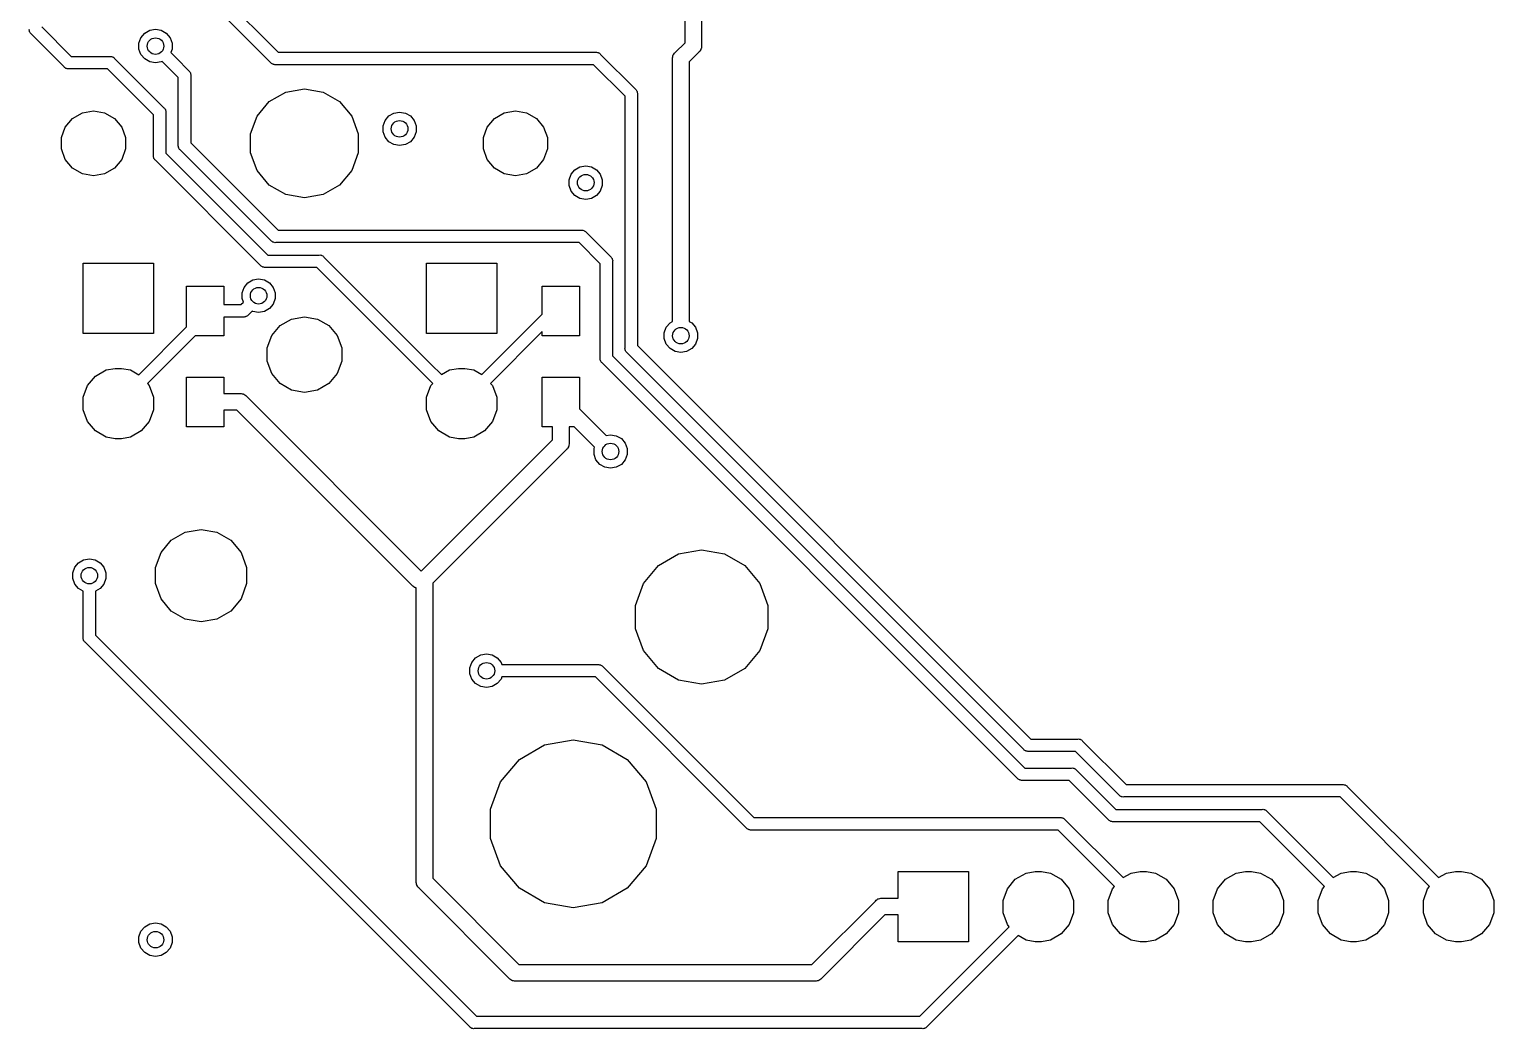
# Model space of a CAD drawing. Extents: x 98.2 to 159.2, y -134.3 to -90.4.
# Drawn here: x 98.45 to 133.85, y -134.25 to -110.09 of the extents above; entities that cross this region are included whole.
import ezdxf

# ---------------------------------------------------------------- set-up
doc = ezdxf.new("R2010")
doc.units = 0
doc.header["$MEASUREMENT"] = 0
doc.layers.add('BLACK', color=7, linetype='CONTINUOUS')

msp = doc.modelspace()

# ---------------------------------------------------------------- linework, layer by layer
at = {"layer": 'BLACK', "linetype": 'CONTINUOUS'}
for p, q in [((114.3, -110.417), (114.3, -106.1)), ((114.7, -106.1), (114.7, -110.491)), ((102.45, -108.638), (104.462, -110.65)), ((104.289, -110.901), (102.199, -108.811)), ((98.4483, -110.113), (98.45, -110.093)), ((98.75, -110.038), (99.4621, -110.75)), ((101.361, -110.118), (101.5, -110.094)), ((101.5, -110.094), (101.639, -110.118)), ((98.4534, -110.133), (98.4483, -110.113)), ((98.4569, -110.152), (98.4534, -110.133)), ((98.4602, -110.158), (98.4569, -110.152)), ((98.462, -110.164), (98.4602, -110.158)), ((98.4734, -110.181), (98.462, -110.164)), ((98.4833, -110.198), (98.4734, -110.181)), ((98.4986, -110.211), (98.4833, -110.198)), ((99.2893, -111.001), (98.4986, -110.211)), ((101.1, -110.429), (101.148, -110.297)), ((101.1, -110.571), (101.1, -110.429)), ((101.148, -110.297), (101.239, -110.189)), ((101.239, -110.189), (101.361, -110.118)), ((101.639, -110.118), (101.761, -110.189)), ((101.761, -110.189), (101.852, -110.297)), ((101.852, -110.297), (101.9, -110.429)), ((101.9, -110.429), (101.9, -110.571)), ((114.065, -110.652), (114.3, -110.417)), ((99.4621, -110.75), (100.393, -110.75)), ((100.393, -110.75), (100.413, -110.748)), ((100.413, -110.748), (100.432, -110.753)), ((100.432, -110.753), (100.452, -110.757)), ((100.452, -110.757), (100.458, -110.76)), ((100.458, -110.76), (100.464, -110.762)), ((100.464, -110.762), (100.481, -110.773)), ((100.481, -110.773), (100.498, -110.783)), ((100.498, -110.783), (100.511, -110.799)), ((100.511, -110.799), (101.701, -111.989)), ((101.148, -110.703), (101.1, -110.571)), ((101.239, -110.811), (101.148, -110.703)), ((101.9, -110.571), (101.869, -110.657)), ((101.869, -110.657), (102.015, -110.803)), ((102.015, -110.803), (102.015, -110.803)), ((102.015, -110.803), (102.301, -111.089)), ((104.462, -110.65), (112.142, -110.65)), ((112.142, -110.65), (112.162, -110.648)), ((112.162, -110.648), (112.181, -110.653)), ((112.181, -110.653), (112.201, -110.657)), ((112.201, -110.657), (112.206, -110.66)), ((112.206, -110.66), (112.213, -110.662)), ((112.213, -110.662), (112.229, -110.673)), ((112.229, -110.673), (112.246, -110.683)), ((112.246, -110.683), (112.259, -110.699)), ((112.259, -110.699), (113.101, -111.541)), ((113.998, -110.782), (114.005, -110.757)), ((114, -110.809), (113.998, -110.782)), ((114.005, -110.757), (114.009, -110.731)), ((114.009, -110.731), (114.014, -110.723)), ((114.014, -110.723), (114.016, -110.714)), ((114.016, -110.714), (114.031, -110.692)), ((114.031, -110.692), (114.044, -110.669)), ((114.044, -110.669), (114.065, -110.652)), ((114.635, -110.648), (114.4, -110.883)), ((114.656, -110.631), (114.635, -110.648)), ((114.669, -110.608), (114.656, -110.631)), ((114.684, -110.586), (114.669, -110.608)), ((114.686, -110.577), (114.684, -110.586)), ((114.691, -110.569), (114.686, -110.577)), ((114.695, -110.543), (114.691, -110.569)), ((114.702, -110.518), (114.695, -110.543)), ((114.7, -110.491), (114.702, -110.518)), ((99.3021, -111.017), (99.2893, -111.001)), ((99.3193, -111.027), (99.3021, -111.017)), ((99.3356, -111.038), (99.3193, -111.027)), ((99.3421, -111.04), (99.3356, -111.038)), ((99.3479, -111.043), (99.3421, -111.04)), ((99.3675, -111.047), (99.3479, -111.043)), ((99.3867, -111.052), (99.3675, -111.047)), ((99.4065, -111.05), (99.3867, -111.052)), ((100.338, -111.05), (99.4065, -111.05)), ((101.45, -112.162), (100.338, -111.05)), ((101.361, -110.882), (101.239, -110.811)), ((101.5, -110.906), (101.361, -110.882)), ((101.639, -110.882), (101.5, -110.906)), ((101.658, -110.87), (101.639, -110.882)), ((101.803, -111.015), (101.658, -110.87)), ((102.05, -111.262), (101.803, -111.015)), ((101.803, -111.015), (101.803, -111.015)), ((102.301, -111.089), (102.317, -111.102)), ((102.317, -111.102), (102.327, -111.119)), ((102.327, -111.119), (102.338, -111.136)), ((102.338, -111.136), (102.34, -111.142)), ((102.34, -111.142), (102.343, -111.148)), ((102.343, -111.148), (102.347, -111.168)), ((104.302, -110.917), (104.289, -110.901)), ((104.319, -110.927), (104.302, -110.917)), ((104.336, -110.938), (104.319, -110.927)), ((104.342, -110.94), (104.336, -110.938)), ((104.348, -110.943), (104.342, -110.94)), ((104.368, -110.947), (104.348, -110.943)), ((104.387, -110.952), (104.368, -110.947)), ((104.407, -110.95), (104.387, -110.952)), ((112.086, -110.95), (104.407, -110.95)), ((112.85, -111.714), (112.086, -110.95)), ((114, -117.154), (114, -110.809)), ((114.4, -110.883), (114.4, -117.154)), ((102.05, -112.893), (102.05, -111.262)), ((102.347, -111.168), (102.352, -111.187)), ((102.352, -111.187), (102.35, -111.207)), ((102.35, -111.207), (102.35, -112.838)), ((103.957, -112.19), (104.251, -111.839)), ((104.251, -111.839), (104.649, -111.61)), ((104.649, -111.61), (105.1, -111.53)), ((105.1, -111.53), (105.551, -111.61)), ((105.551, -111.61), (105.949, -111.839)), ((105.949, -111.839), (106.243, -112.19)), ((112.85, -117.793), (112.85, -111.714)), ((113.101, -111.541), (113.117, -111.554)), ((113.117, -111.554), (113.127, -111.571)), ((113.127, -111.571), (113.138, -111.587)), ((113.138, -111.587), (113.14, -111.594)), ((113.14, -111.594), (113.143, -111.599)), ((113.143, -111.599), (113.147, -111.619)), ((113.147, -111.619), (113.152, -111.638)), ((113.152, -111.638), (113.15, -111.658)), ((113.15, -111.658), (113.15, -117.738)), ((99.4942, -112.247), (99.7308, -112.111)), ((99.7308, -112.111), (100, -112.063)), ((100, -112.063), (100.269, -112.111)), ((100.269, -112.111), (100.506, -112.247)), ((101.45, -113.142), (101.45, -112.162)), ((101.701, -111.989), (101.717, -112.002)), ((101.717, -112.002), (101.727, -112.019)), ((101.727, -112.019), (101.738, -112.036)), ((101.738, -112.036), (101.74, -112.042)), ((101.74, -112.042), (101.743, -112.048)), ((101.743, -112.048), (101.747, -112.068)), ((101.747, -112.068), (101.752, -112.087)), ((101.752, -112.087), (101.75, -112.107)), ((101.75, -112.107), (101.75, -113.086)), ((103.8, -112.621), (103.957, -112.19)), ((106.243, -112.19), (106.4, -112.621)), ((107.048, -112.297), (107.139, -112.189)), ((107.139, -112.189), (107.261, -112.118)), ((107.261, -112.118), (107.4, -112.094)), ((107.4, -112.094), (107.539, -112.118)), ((107.539, -112.118), (107.661, -112.189)), ((107.661, -112.189), (107.752, -112.297)), ((109.694, -112.247), (109.931, -112.111)), ((109.931, -112.111), (110.2, -112.063)), ((110.2, -112.063), (110.469, -112.111)), ((110.469, -112.111), (110.706, -112.247)), ((99.225, -112.713), (99.3185, -112.457)), ((99.3185, -112.457), (99.4942, -112.247)), ((100.506, -112.247), (100.682, -112.457)), ((100.682, -112.457), (100.775, -112.713)), ((107, -112.429), (107.048, -112.297)), ((107, -112.571), (107, -112.429)), ((107.048, -112.703), (107, -112.571)), ((107.752, -112.297), (107.8, -112.429)), ((107.8, -112.571), (107.752, -112.703)), ((107.8, -112.429), (107.8, -112.571)), ((109.425, -112.713), (109.518, -112.457)), ((109.518, -112.457), (109.694, -112.247)), ((110.706, -112.247), (110.882, -112.457)), ((110.882, -112.457), (110.975, -112.713)), ((99.225, -112.987), (99.225, -112.713)), ((100.775, -112.713), (100.775, -112.987)), ((102.048, -112.913), (102.05, -112.893)), ((102.053, -112.933), (102.048, -112.913)), ((102.35, -112.838), (104.462, -114.95)), ((103.8, -113.079), (103.8, -112.621)), ((106.4, -112.621), (106.4, -113.079)), ((107.139, -112.811), (107.048, -112.703)), ((107.261, -112.882), (107.139, -112.811)), ((107.4, -112.906), (107.261, -112.882)), ((107.539, -112.882), (107.4, -112.906)), ((107.661, -112.811), (107.539, -112.882)), ((107.752, -112.703), (107.661, -112.811)), ((109.425, -112.987), (109.425, -112.713)), ((110.975, -112.713), (110.975, -112.987)), ((99.3185, -113.243), (99.225, -112.987)), ((99.4942, -113.453), (99.3185, -113.243)), ((100.682, -113.243), (100.506, -113.453)), ((100.775, -112.987), (100.682, -113.243)), ((101.448, -113.162), (101.45, -113.142)), ((101.453, -113.181), (101.448, -113.162)), ((101.457, -113.201), (101.453, -113.181)), ((101.46, -113.206), (101.457, -113.201)), ((101.462, -113.213), (101.46, -113.206)), ((101.473, -113.229), (101.462, -113.213)), ((101.483, -113.246), (101.473, -113.229)), ((101.499, -113.259), (101.483, -113.246)), ((104.041, -115.801), (101.499, -113.259)), ((101.75, -113.086), (104.214, -115.55)), ((102.057, -112.952), (102.053, -112.933)), ((102.06, -112.958), (102.057, -112.952)), ((102.062, -112.964), (102.06, -112.958)), ((102.073, -112.981), (102.062, -112.964)), ((102.083, -112.998), (102.073, -112.981)), ((102.099, -113.011), (102.083, -112.998)), ((104.289, -115.201), (102.099, -113.011)), ((103.957, -113.51), (103.8, -113.079)), ((106.4, -113.079), (106.243, -113.51)), ((109.518, -113.243), (109.425, -112.987)), ((109.694, -113.453), (109.518, -113.243)), ((110.882, -113.243), (110.706, -113.453)), ((110.975, -112.987), (110.882, -113.243)), ((99.7308, -113.589), (99.4942, -113.453)), ((100, -113.637), (99.7308, -113.589)), ((100.269, -113.589), (100, -113.637)), ((100.506, -113.453), (100.269, -113.589)), ((104.251, -113.861), (103.957, -113.51)), ((106.243, -113.51), (105.949, -113.861)), ((109.931, -113.589), (109.694, -113.453)), ((110.2, -113.637), (109.931, -113.589)), ((110.469, -113.589), (110.2, -113.637)), ((110.706, -113.453), (110.469, -113.589)), ((111.5, -113.729), (111.548, -113.597)), ((111.548, -113.597), (111.639, -113.489)), ((111.639, -113.489), (111.761, -113.418)), ((111.761, -113.418), (111.9, -113.394)), ((111.9, -113.394), (112.039, -113.418)), ((112.039, -113.418), (112.161, -113.489)), ((112.161, -113.489), (112.252, -113.597)), ((112.252, -113.597), (112.3, -113.729)), ((104.649, -114.09), (104.251, -113.861)), ((105.949, -113.861), (105.551, -114.09)), ((111.5, -113.871), (111.5, -113.729)), ((111.548, -114.003), (111.5, -113.871)), ((112.3, -113.871), (112.252, -114.003)), ((112.3, -113.729), (112.3, -113.871)), ((105.1, -114.17), (104.649, -114.09)), ((105.551, -114.09), (105.1, -114.17)), ((111.639, -114.111), (111.548, -114.003)), ((111.761, -114.182), (111.639, -114.111)), ((111.9, -114.206), (111.761, -114.182)), ((112.039, -114.182), (111.9, -114.206)), ((112.161, -114.111), (112.039, -114.182)), ((112.252, -114.003), (112.161, -114.111)), ((104.462, -114.95), (111.793, -114.95)), ((111.793, -114.95), (111.813, -114.948)), ((111.813, -114.948), (111.832, -114.953)), ((111.832, -114.953), (111.852, -114.957)), ((111.852, -114.957), (111.858, -114.96)), ((111.858, -114.96), (111.864, -114.962)), ((111.864, -114.962), (111.881, -114.973)), ((111.881, -114.973), (111.898, -114.983)), ((111.898, -114.983), (111.911, -114.999)), ((111.911, -114.999), (112.501, -115.589)), ((104.302, -115.217), (104.289, -115.201)), ((104.319, -115.227), (104.302, -115.217)), ((104.336, -115.238), (104.319, -115.227)), ((104.342, -115.24), (104.336, -115.238)), ((104.348, -115.243), (104.342, -115.24)), ((104.368, -115.247), (104.348, -115.243)), ((104.387, -115.252), (104.368, -115.247)), ((104.407, -115.25), (104.387, -115.252)), ((111.738, -115.25), (104.407, -115.25)), ((112.25, -115.762), (111.738, -115.25)), ((99.75, -117.45), (99.75, -115.75)), ((99.75, -115.75), (101.45, -115.75)), ((101.45, -115.75), (101.45, -117.45)), ((104.214, -115.55), (105.453, -115.55)), ((105.453, -115.55), (105.473, -115.548)), ((105.473, -115.548), (105.493, -115.553)), ((105.493, -115.553), (105.512, -115.557)), ((105.512, -115.557), (105.518, -115.56)), ((105.518, -115.56), (105.524, -115.562)), ((105.524, -115.562), (105.541, -115.573)), ((105.541, -115.573), (105.558, -115.583)), ((105.558, -115.583), (105.571, -115.599)), ((105.571, -115.599), (108.165, -118.193)), ((108.05, -117.45), (108.05, -115.75)), ((108.05, -115.75), (109.75, -115.75)), ((109.75, -115.75), (109.75, -117.45)), ((112.25, -118.042), (112.25, -115.762)), ((112.501, -115.589), (112.517, -115.602)), ((112.517, -115.602), (112.527, -115.619)), ((112.527, -115.619), (112.538, -115.636)), ((112.538, -115.636), (112.54, -115.642)), ((112.54, -115.642), (112.543, -115.648)), ((112.543, -115.648), (112.547, -115.668)), ((112.547, -115.668), (112.552, -115.687)), ((112.552, -115.687), (112.55, -115.707)), ((112.55, -115.707), (112.55, -117.986)), ((104.054, -115.817), (104.041, -115.801)), ((104.071, -115.827), (104.054, -115.817)), ((104.087, -115.838), (104.071, -115.827)), ((104.094, -115.84), (104.087, -115.838)), ((104.099, -115.843), (104.094, -115.84)), ((104.119, -115.847), (104.099, -115.843)), ((104.138, -115.852), (104.119, -115.847)), ((104.158, -115.85), (104.138, -115.852)), ((105.398, -115.85), (104.158, -115.85)), ((107.953, -118.405), (105.398, -115.85)), ((102.25, -117.288), (102.25, -116.3)), ((102.25, -116.3), (103.15, -116.3)), ((103.15, -116.3), (103.15, -116.75)), ((103.592, -116.464), (103.64, -116.332)), ((103.592, -116.605), (103.592, -116.464)), ((103.64, -116.332), (103.731, -116.224)), ((103.731, -116.224), (103.853, -116.153)), ((103.853, -116.153), (103.992, -116.129)), ((103.992, -116.129), (104.131, -116.153)), ((104.131, -116.153), (104.253, -116.224)), ((104.253, -116.224), (104.344, -116.332)), ((104.344, -116.332), (104.392, -116.464)), ((104.392, -116.464), (104.392, -116.605)), ((110.85, -116.978), (110.85, -116.3)), ((110.85, -116.3), (111.75, -116.3)), ((111.75, -116.3), (111.75, -117.5)), ((103.15, -116.75), (103.565, -116.75)), ((103.565, -116.75), (103.623, -116.691)), ((103.623, -116.691), (103.592, -116.605)), ((104.344, -116.738), (104.253, -116.846)), ((104.392, -116.605), (104.344, -116.738)), ((103.62, -117.05), (103.15, -117.05)), ((103.15, -117.05), (103.15, -117.5)), ((103.64, -117.052), (103.62, -117.05)), ((103.659, -117.047), (103.64, -117.052)), ((103.679, -117.043), (103.659, -117.047)), ((103.685, -117.04), (103.679, -117.043)), ((103.691, -117.038), (103.685, -117.04)), ((103.708, -117.027), (103.691, -117.038)), ((103.725, -117.017), (103.708, -117.027)), ((103.738, -117.001), (103.725, -117.017)), ((103.834, -116.905), (103.738, -117.001)), ((103.853, -116.917), (103.834, -116.905)), ((103.992, -116.941), (103.853, -116.917)), ((104.131, -116.917), (103.992, -116.941)), ((104.253, -116.846), (104.131, -116.917)), ((104.513, -117.256), (104.787, -117.097)), ((104.787, -117.097), (105.1, -117.042)), ((105.1, -117.042), (105.413, -117.097)), ((105.413, -117.097), (105.687, -117.256)), ((109.388, -118.44), (110.85, -116.978)), ((113.939, -117.189), (114, -117.154)), ((114.4, -117.154), (114.461, -117.189)), ((101.45, -117.45), (99.75, -117.45)), ((101.094, -118.444), (102.25, -117.288)), ((102.462, -117.5), (101.305, -118.657)), ((103.15, -117.5), (102.462, -117.5)), ((104.2, -117.797), (104.309, -117.499)), ((104.309, -117.499), (104.513, -117.256)), ((105.687, -117.256), (105.891, -117.499)), ((105.891, -117.499), (106, -117.797)), ((109.75, -117.45), (108.05, -117.45)), ((110.85, -117.402), (109.6, -118.652)), ((110.85, -117.5), (110.85, -117.402)), ((111.75, -117.5), (110.85, -117.5)), ((113.8, -117.429), (113.848, -117.297)), ((113.8, -117.571), (113.8, -117.429)), ((113.848, -117.297), (113.939, -117.189)), ((114.461, -117.189), (114.552, -117.297)), ((114.552, -117.297), (114.6, -117.429)), ((114.6, -117.429), (114.6, -117.571)), ((104.2, -118.115), (104.2, -117.797)), ((106, -117.797), (106, -118.115)), ((112.848, -117.813), (112.85, -117.793)), ((112.853, -117.833), (112.848, -117.813)), ((112.857, -117.852), (112.853, -117.833)), ((112.86, -117.858), (112.857, -117.852)), ((112.862, -117.864), (112.86, -117.858)), ((112.873, -117.881), (112.862, -117.864)), ((112.883, -117.898), (112.873, -117.881)), ((113.15, -117.738), (122.662, -127.25)), ((113.848, -117.703), (113.8, -117.571)), ((113.939, -117.811), (113.848, -117.703)), ((114.061, -117.882), (113.939, -117.811)), ((114.2, -117.906), (114.061, -117.882)), ((114.339, -117.882), (114.2, -117.906)), ((114.461, -117.811), (114.339, -117.882)), ((114.552, -117.703), (114.461, -117.811)), ((114.6, -117.571), (114.552, -117.703)), ((104.309, -118.413), (104.2, -118.115)), ((106, -118.115), (105.891, -118.413)), ((108.165, -118.193), (108.165, -118.193)), ((108.165, -118.193), (108.412, -118.44)), ((112.248, -118.062), (112.25, -118.042)), ((112.253, -118.081), (112.248, -118.062)), ((112.257, -118.101), (112.253, -118.081)), ((112.26, -118.106), (112.257, -118.101)), ((112.262, -118.113), (112.26, -118.106)), ((112.273, -118.129), (112.262, -118.113)), ((112.283, -118.146), (112.273, -118.129)), ((112.299, -118.159), (112.283, -118.146)), ((122.341, -128.201), (112.299, -118.159)), ((112.55, -117.986), (122.514, -127.95)), ((112.899, -117.911), (112.883, -117.898)), ((122.489, -127.501), (112.899, -117.911)), ((99.8525, -118.708), (100.045, -118.479)), ((100.045, -118.479), (100.305, -118.329)), ((100.305, -118.329), (100.526, -118.29)), ((100.526, -118.29), (100.674, -118.29)), ((100.674, -118.29), (100.895, -118.329)), ((100.895, -118.329), (101.094, -118.444)), ((102.25, -119.7), (102.25, -118.5)), ((102.25, -118.5), (103.15, -118.5)), ((103.15, -118.5), (103.15, -118.9)), ((104.513, -118.656), (104.309, -118.413)), ((105.891, -118.413), (105.687, -118.656)), ((108.2, -118.652), (107.953, -118.405)), ((107.953, -118.405), (107.953, -118.405)), ((108.412, -118.44), (108.605, -118.329)), ((108.605, -118.329), (108.826, -118.29)), ((108.826, -118.29), (108.974, -118.29)), ((108.974, -118.29), (109.195, -118.329)), ((109.195, -118.329), (109.388, -118.44)), ((110.85, -119.7), (110.85, -118.5)), ((110.85, -118.5), (111.75, -118.5)), ((111.75, -118.5), (111.75, -119.267)), ((99.75, -118.99), (99.8525, -118.708)), ((101.305, -118.657), (101.347, -118.708)), ((101.347, -118.708), (101.45, -118.99)), ((103.15, -118.9), (103.541, -118.9)), ((103.541, -118.9), (103.568, -118.898)), ((103.568, -118.898), (103.593, -118.905)), ((103.593, -118.905), (103.619, -118.909)), ((103.619, -118.909), (103.627, -118.914)), ((103.627, -118.914), (103.636, -118.916)), ((103.636, -118.916), (103.658, -118.931)), ((103.658, -118.931), (103.681, -118.944)), ((103.681, -118.944), (103.698, -118.965)), ((104.787, -118.815), (104.513, -118.656)), ((105.1, -118.87), (104.787, -118.815)), ((105.413, -118.815), (105.1, -118.87)), ((105.687, -118.656), (105.413, -118.815)), ((108.05, -118.99), (108.153, -118.708)), ((108.153, -118.708), (108.2, -118.652)), ((109.6, -118.652), (109.647, -118.708)), ((109.647, -118.708), (109.75, -118.99)), ((99.75, -119.29), (99.75, -118.99)), ((99.8525, -119.572), (99.75, -119.29)), ((101.45, -119.29), (101.347, -119.572)), ((101.45, -118.99), (101.45, -119.29)), ((103.467, -119.3), (103.15, -119.3)), ((103.15, -119.3), (103.15, -119.7)), ((107.702, -123.535), (103.467, -119.3)), ((103.698, -118.965), (107.925, -123.192)), ((108.05, -119.29), (108.05, -118.99)), ((108.153, -119.572), (108.05, -119.29)), ((109.75, -119.29), (109.647, -119.572)), ((109.75, -118.99), (109.75, -119.29)), ((111.75, -119.267), (112.395, -119.912)), ((100.045, -119.801), (99.8525, -119.572)), ((101.347, -119.572), (101.155, -119.801)), ((108.345, -119.801), (108.153, -119.572)), ((109.647, -119.572), (109.455, -119.801)), ((100.305, -119.951), (100.045, -119.801)), ((100.526, -119.99), (100.305, -119.951)), ((100.674, -119.99), (100.526, -119.99)), ((100.895, -119.951), (100.674, -119.99)), ((101.155, -119.801), (100.895, -119.951)), ((103.15, -119.7), (102.25, -119.7)), ((108.605, -119.951), (108.345, -119.801)), ((108.826, -119.99), (108.605, -119.951)), ((108.974, -119.99), (108.826, -119.99)), ((109.195, -119.951), (108.974, -119.99)), ((109.455, -119.801), (109.195, -119.951)), ((111.1, -119.7), (110.85, -119.7)), ((111.1, -120.017), (111.1, -119.7)), ((111.617, -119.7), (111.5, -119.7)), ((111.5, -119.7), (111.5, -120.091)), ((112.112, -120.195), (111.617, -119.7)), ((112.395, -119.912), (112.5, -119.894)), ((112.5, -119.894), (112.639, -119.918)), ((112.639, -119.918), (112.761, -119.989)), ((112.761, -119.989), (112.852, -120.097)), ((107.925, -123.192), (111.1, -120.017)), ((111.435, -120.248), (108.2, -123.483)), ((111.456, -120.231), (111.435, -120.248)), ((111.469, -120.208), (111.456, -120.231)), ((111.484, -120.186), (111.469, -120.208)), ((111.486, -120.177), (111.484, -120.186)), ((111.491, -120.169), (111.486, -120.177)), ((111.495, -120.143), (111.491, -120.169)), ((111.502, -120.118), (111.495, -120.143)), ((111.5, -120.091), (111.502, -120.118)), ((112.1, -120.229), (112.112, -120.195)), ((112.1, -120.371), (112.1, -120.229)), ((112.852, -120.097), (112.9, -120.229)), ((112.9, -120.229), (112.9, -120.371)), ((112.148, -120.503), (112.1, -120.371)), ((112.239, -120.611), (112.148, -120.503)), ((112.361, -120.682), (112.239, -120.611)), ((112.5, -120.706), (112.361, -120.682)), ((112.639, -120.682), (112.5, -120.706)), ((112.761, -120.611), (112.639, -120.682)), ((112.852, -120.503), (112.761, -120.611)), ((112.9, -120.371), (112.852, -120.503)), ((101.633, -122.742), (101.882, -122.444)), ((101.882, -122.444), (102.218, -122.25)), ((102.218, -122.25), (102.6, -122.183)), ((102.6, -122.183), (102.982, -122.25)), ((102.982, -122.25), (103.318, -122.444)), ((103.318, -122.444), (103.567, -122.742)), ((101.5, -123.106), (101.633, -122.742)), ((103.567, -122.742), (103.7, -123.106)), ((113.656, -123.055), (114.144, -122.773)), ((114.144, -122.773), (114.7, -122.675)), ((114.7, -122.675), (115.256, -122.773)), ((115.256, -122.773), (115.744, -123.055)), ((99.5, -123.229), (99.5482, -123.097)), ((99.5482, -123.097), (99.6389, -122.989)), ((99.6389, -122.989), (99.7611, -122.918)), ((99.7611, -122.918), (99.9, -122.894)), ((99.9, -122.894), (100.039, -122.918)), ((100.039, -122.918), (100.161, -122.989)), ((100.161, -122.989), (100.252, -123.097)), ((100.252, -123.097), (100.3, -123.229)), ((101.5, -123.494), (101.5, -123.106)), ((103.7, -123.106), (103.7, -123.494)), ((113.293, -123.488), (113.656, -123.055)), ((115.744, -123.055), (116.107, -123.488)), ((99.5, -123.371), (99.5, -123.229)), ((99.5482, -123.503), (99.5, -123.371)), ((99.6389, -123.611), (99.5482, -123.503)), ((100.252, -123.503), (100.161, -123.611)), ((100.3, -123.371), (100.252, -123.503)), ((100.3, -123.229), (100.3, -123.371)), ((101.633, -123.858), (101.5, -123.494)), ((103.7, -123.494), (103.567, -123.858)), ((107.719, -123.556), (107.702, -123.535)), ((108.2, -123.483), (108.2, -130.617)), ((113.1, -124.018), (113.293, -123.488)), ((116.107, -123.488), (116.3, -124.018)), ((99.75, -123.675), (99.6389, -123.611)), ((99.75, -124.793), (99.75, -123.675)), ((100.161, -123.611), (100.05, -123.675)), ((100.05, -123.675), (100.05, -124.738)), ((101.882, -124.156), (101.633, -123.858)), ((103.567, -123.858), (103.318, -124.156)), ((107.742, -123.569), (107.719, -123.556)), ((107.764, -123.584), (107.742, -123.569)), ((107.773, -123.586), (107.764, -123.584)), ((107.781, -123.591), (107.773, -123.586)), ((107.8, -123.594), (107.781, -123.591)), ((107.8, -130.691), (107.8, -123.594)), ((102.218, -124.35), (101.882, -124.156)), ((103.318, -124.156), (102.982, -124.35)), ((113.1, -124.582), (113.1, -124.018)), ((116.3, -124.018), (116.3, -124.582)), ((102.6, -124.417), (102.218, -124.35)), ((102.982, -124.35), (102.6, -124.417)), ((113.293, -125.112), (113.1, -124.582)), ((116.3, -124.582), (116.107, -125.112)), ((99.7483, -124.813), (99.75, -124.793)), ((99.7534, -124.832), (99.7483, -124.813)), ((99.7569, -124.852), (99.7534, -124.832)), ((99.7602, -124.858), (99.7569, -124.852)), ((99.762, -124.864), (99.7602, -124.858)), ((99.7734, -124.881), (99.762, -124.864)), ((99.7833, -124.898), (99.7734, -124.881)), ((99.7986, -124.911), (99.7833, -124.898)), ((109.089, -134.201), (99.7986, -124.911)), ((100.05, -124.738), (109.262, -133.95)), ((109.148, -125.397), (109.239, -125.289)), ((109.239, -125.289), (109.361, -125.218)), ((109.361, -125.218), (109.5, -125.194)), ((109.5, -125.194), (109.639, -125.218)), ((109.639, -125.218), (109.761, -125.289)), ((109.761, -125.289), (109.852, -125.397)), ((113.656, -125.545), (113.293, -125.112)), ((116.107, -125.112), (115.744, -125.545)), ((109.1, -125.529), (109.148, -125.397)), ((109.1, -125.671), (109.1, -125.529)), ((109.148, -125.803), (109.1, -125.671)), ((109.852, -125.397), (109.871, -125.45)), ((109.871, -125.45), (112.193, -125.45)), ((112.193, -125.45), (112.213, -125.448)), ((112.213, -125.448), (112.232, -125.453)), ((112.232, -125.453), (112.252, -125.457)), ((112.252, -125.457), (112.258, -125.46)), ((112.258, -125.46), (112.264, -125.462)), ((112.264, -125.462), (112.281, -125.473)), ((112.281, -125.473), (112.298, -125.483)), ((112.298, -125.483), (112.311, -125.499)), ((112.311, -125.499), (115.962, -129.15)), ((114.144, -125.827), (113.656, -125.545)), ((115.744, -125.545), (115.256, -125.827)), ((109.239, -125.911), (109.148, -125.803)), ((109.361, -125.982), (109.239, -125.911)), ((109.5, -126.006), (109.361, -125.982)), ((109.639, -125.982), (109.5, -126.006)), ((109.761, -125.911), (109.639, -125.982)), ((109.852, -125.803), (109.761, -125.911)), ((109.871, -125.75), (109.852, -125.803)), ((112.138, -125.75), (109.871, -125.75)), ((115.789, -129.401), (112.138, -125.75)), ((114.7, -125.925), (114.144, -125.827)), ((115.256, -125.827), (114.7, -125.925)), ((110.295, -127.744), (110.905, -127.392)), ((110.905, -127.392), (111.6, -127.269)), ((111.6, -127.269), (112.295, -127.392)), ((112.295, -127.392), (112.905, -127.744)), ((122.662, -127.25), (123.793, -127.25)), ((123.793, -127.25), (123.813, -127.248)), ((123.813, -127.248), (123.832, -127.253)), ((123.832, -127.253), (123.852, -127.257)), ((123.852, -127.257), (123.858, -127.26)), ((123.858, -127.26), (123.864, -127.262)), ((123.864, -127.262), (123.881, -127.273)), ((123.881, -127.273), (123.898, -127.283)), ((123.898, -127.283), (123.911, -127.299)), ((123.911, -127.299), (124.962, -128.35)), ((109.841, -128.285), (110.295, -127.744)), ((112.905, -127.744), (113.359, -128.285)), ((122.502, -127.517), (122.489, -127.501)), ((122.519, -127.527), (122.502, -127.517)), ((122.536, -127.538), (122.519, -127.527)), ((122.542, -127.54), (122.536, -127.538)), ((122.548, -127.543), (122.542, -127.54)), ((122.568, -127.547), (122.548, -127.543)), ((122.587, -127.552), (122.568, -127.547)), ((122.607, -127.55), (122.587, -127.552)), ((123.738, -127.55), (122.607, -127.55)), ((124.789, -128.601), (123.738, -127.55)), ((122.514, -127.95), (123.645, -127.95)), ((123.645, -127.95), (123.665, -127.948)), ((123.665, -127.948), (123.684, -127.953)), ((123.684, -127.953), (123.704, -127.957)), ((123.704, -127.957), (123.709, -127.96)), ((123.709, -127.96), (123.716, -127.962)), ((123.716, -127.962), (123.732, -127.973)), ((123.732, -127.973), (123.749, -127.983)), ((123.749, -127.983), (123.762, -127.999)), ((123.762, -127.999), (124.714, -128.95)), ((109.6, -128.947), (109.841, -128.285)), ((113.359, -128.285), (113.6, -128.947)), ((122.354, -128.217), (122.341, -128.201)), ((122.371, -128.227), (122.354, -128.217)), ((122.387, -128.238), (122.371, -128.227)), ((122.394, -128.24), (122.387, -128.238)), ((122.399, -128.243), (122.394, -128.24)), ((122.419, -128.247), (122.399, -128.243)), ((122.438, -128.252), (122.419, -128.247)), ((122.458, -128.25), (122.438, -128.252)), ((123.589, -128.25), (122.458, -128.25)), ((124.541, -129.201), (123.589, -128.25)), ((124.962, -128.35), (130.193, -128.35)), ((130.193, -128.35), (130.213, -128.348)), ((130.213, -128.348), (130.232, -128.353)), ((130.232, -128.353), (130.252, -128.357)), ((130.252, -128.357), (130.258, -128.36)), ((130.258, -128.36), (130.264, -128.362)), ((130.264, -128.362), (130.281, -128.373)), ((130.281, -128.373), (130.298, -128.383)), ((130.298, -128.383), (130.311, -128.399)), ((130.311, -128.399), (132.512, -130.6)), ((124.802, -128.617), (124.789, -128.601)), ((124.819, -128.627), (124.802, -128.617)), ((124.836, -128.638), (124.819, -128.627)), ((124.842, -128.64), (124.836, -128.638)), ((124.848, -128.643), (124.842, -128.64)), ((124.868, -128.647), (124.848, -128.643)), ((124.887, -128.652), (124.868, -128.647)), ((124.907, -128.65), (124.887, -128.652)), ((130.138, -128.65), (124.907, -128.65)), ((132.3, -130.812), (130.138, -128.65)), ((109.6, -129.653), (109.6, -128.947)), ((113.6, -128.947), (113.6, -129.653)), ((115.962, -129.15), (123.373, -129.15)), ((123.373, -129.15), (123.393, -129.148)), ((123.393, -129.148), (123.412, -129.153)), ((123.412, -129.153), (123.432, -129.157)), ((123.432, -129.157), (123.438, -129.16)), ((123.438, -129.16), (123.444, -129.162)), ((123.444, -129.162), (123.461, -129.173)), ((123.461, -129.173), (123.478, -129.183)), ((123.478, -129.183), (123.491, -129.199)), ((123.491, -129.199), (124.892, -130.6)), ((124.554, -129.217), (124.541, -129.201)), ((124.714, -128.95), (128.253, -128.95)), ((128.253, -128.95), (128.273, -128.948)), ((128.273, -128.948), (128.293, -128.953)), ((128.293, -128.953), (128.312, -128.957)), ((128.312, -128.957), (128.318, -128.96)), ((128.318, -128.96), (128.324, -128.962)), ((128.324, -128.962), (128.341, -128.973)), ((128.341, -128.973), (128.358, -128.983)), ((128.358, -128.983), (128.371, -128.999)), ((128.371, -128.999), (129.972, -130.6)), ((115.802, -129.417), (115.789, -129.401)), ((115.819, -129.427), (115.802, -129.417)), ((115.836, -129.438), (115.819, -129.427)), ((115.842, -129.44), (115.836, -129.438)), ((115.848, -129.443), (115.842, -129.44)), ((115.868, -129.447), (115.848, -129.443)), ((115.887, -129.452), (115.868, -129.447)), ((115.907, -129.45), (115.887, -129.452)), ((123.318, -129.45), (115.907, -129.45)), ((124.68, -130.812), (123.318, -129.45)), ((124.571, -129.227), (124.554, -129.217)), ((124.587, -129.238), (124.571, -129.227)), ((124.594, -129.24), (124.587, -129.238)), ((124.599, -129.243), (124.594, -129.24)), ((124.619, -129.247), (124.599, -129.243)), ((124.638, -129.252), (124.619, -129.247)), ((124.658, -129.25), (124.638, -129.252)), ((128.198, -129.25), (124.658, -129.25)), ((129.76, -130.812), (128.198, -129.25)), ((109.841, -130.315), (109.6, -129.653)), ((113.6, -129.653), (113.359, -130.315)), ((108.2, -130.617), (110.283, -132.7)), ((110.295, -130.856), (109.841, -130.315)), ((113.359, -130.315), (112.905, -130.856)), ((119.45, -131.1), (119.45, -130.45)), ((119.45, -130.45), (121.15, -130.45)), ((121.15, -130.45), (121.15, -132.15)), ((122.285, -130.639), (122.545, -130.489)), ((122.545, -130.489), (122.766, -130.45)), ((122.766, -130.45), (122.914, -130.45)), ((122.914, -130.45), (123.135, -130.489)), ((123.135, -130.489), (123.395, -130.639)), ((124.892, -130.6), (125.085, -130.489)), ((125.085, -130.489), (125.306, -130.45)), ((125.306, -130.45), (125.454, -130.45)), ((125.454, -130.45), (125.675, -130.489)), ((125.675, -130.489), (125.935, -130.639)), ((127.365, -130.639), (127.625, -130.489)), ((127.625, -130.489), (127.846, -130.45)), ((127.846, -130.45), (127.994, -130.45)), ((127.994, -130.45), (128.215, -130.489)), ((128.215, -130.489), (128.475, -130.639)), ((129.972, -130.6), (130.165, -130.489)), ((130.165, -130.489), (130.386, -130.45)), ((130.386, -130.45), (130.534, -130.45)), ((130.534, -130.45), (130.755, -130.489)), ((130.755, -130.489), (131.015, -130.639)), ((132.512, -130.6), (132.705, -130.489)), ((132.705, -130.489), (132.926, -130.45)), ((132.926, -130.45), (133.074, -130.45)), ((133.074, -130.45), (133.295, -130.489)), ((133.295, -130.489), (133.555, -130.639)), ((107.798, -130.718), (107.8, -130.691)), ((107.805, -130.743), (107.798, -130.718)), ((107.809, -130.769), (107.805, -130.743)), ((107.814, -130.777), (107.809, -130.769)), ((107.816, -130.786), (107.814, -130.777)), ((107.831, -130.808), (107.816, -130.786)), ((107.844, -130.831), (107.831, -130.808)), ((107.865, -130.848), (107.844, -130.831)), ((110.052, -133.035), (107.865, -130.848)), ((110.905, -131.208), (110.295, -130.856)), ((112.905, -130.856), (112.295, -131.208)), ((121.99, -131.15), (122.093, -130.868)), ((122.093, -130.868), (122.285, -130.639)), ((123.395, -130.639), (123.587, -130.868)), ((123.587, -130.868), (123.69, -131.15)), ((124.53, -131.15), (124.633, -130.868)), ((124.633, -130.868), (124.68, -130.812)), ((125.935, -130.639), (126.127, -130.868)), ((126.127, -130.868), (126.23, -131.15)), ((127.07, -131.15), (127.173, -130.868)), ((127.173, -130.868), (127.365, -130.639)), ((128.475, -130.639), (128.667, -130.868)), ((128.667, -130.868), (128.77, -131.15)), ((129.61, -131.15), (129.713, -130.868)), ((129.713, -130.868), (129.76, -130.812)), ((131.015, -130.639), (131.207, -130.868)), ((131.207, -130.868), (131.31, -131.15)), ((132.15, -131.15), (132.253, -130.868)), ((132.253, -130.868), (132.3, -130.812)), ((133.555, -130.639), (133.747, -130.868)), ((133.747, -130.868), (133.85, -131.15)), ((111.6, -131.331), (110.905, -131.208)), ((112.295, -131.208), (111.6, -131.331)), ((117.367, -132.7), (118.902, -131.165)), ((118.902, -131.165), (118.919, -131.144)), ((118.919, -131.144), (118.942, -131.131)), ((118.942, -131.131), (118.964, -131.116)), ((118.964, -131.116), (118.973, -131.114)), ((118.973, -131.114), (118.981, -131.109)), ((118.981, -131.109), (119.007, -131.105)), ((119.007, -131.105), (119.032, -131.098)), ((119.032, -131.098), (119.059, -131.1)), ((119.059, -131.1), (119.45, -131.1)), ((121.99, -131.45), (121.99, -131.15)), ((123.69, -131.15), (123.69, -131.45)), ((124.53, -131.45), (124.53, -131.15)), ((126.23, -131.15), (126.23, -131.45)), ((127.07, -131.45), (127.07, -131.15)), ((128.77, -131.15), (128.77, -131.45)), ((129.61, -131.45), (129.61, -131.15)), ((131.31, -131.15), (131.31, -131.45)), ((132.15, -131.45), (132.15, -131.15)), ((133.85, -131.15), (133.85, -131.45)), ((101.361, -131.718), (101.5, -131.694)), ((101.5, -131.694), (101.639, -131.718)), ((119.133, -131.5), (117.598, -133.035)), ((119.45, -131.5), (119.133, -131.5)), ((119.45, -132.15), (119.45, -131.5)), ((122.093, -131.732), (121.99, -131.45)), ((123.69, -131.45), (123.587, -131.732)), ((124.633, -131.732), (124.53, -131.45)), ((126.23, -131.45), (126.127, -131.732)), ((127.173, -131.732), (127.07, -131.45)), ((128.77, -131.45), (128.667, -131.732)), ((129.713, -131.732), (129.61, -131.45)), ((131.31, -131.45), (131.207, -131.732)), ((132.253, -131.732), (132.15, -131.45)), ((133.85, -131.45), (133.747, -131.732)), ((101.1, -132.029), (101.148, -131.897)), ((101.1, -132.171), (101.1, -132.029)), ((101.148, -131.897), (101.239, -131.789)), ((101.239, -131.789), (101.361, -131.718)), ((101.639, -131.718), (101.761, -131.789)), ((101.761, -131.789), (101.852, -131.897)), ((101.852, -131.897), (101.9, -132.029)), ((101.9, -132.029), (101.9, -132.171)), ((119.978, -133.95), (122.14, -131.788)), ((122.352, -132), (120.151, -134.201)), ((122.14, -131.788), (122.093, -131.732)), ((122.545, -132.111), (122.352, -132)), ((123.395, -131.961), (123.135, -132.111)), ((123.587, -131.732), (123.395, -131.961)), ((124.825, -131.961), (124.633, -131.732)), ((125.085, -132.111), (124.825, -131.961)), ((125.935, -131.961), (125.675, -132.111)), ((126.127, -131.732), (125.935, -131.961)), ((127.365, -131.961), (127.173, -131.732)), ((127.625, -132.111), (127.365, -131.961)), ((128.475, -131.961), (128.215, -132.111)), ((128.667, -131.732), (128.475, -131.961)), ((129.905, -131.961), (129.713, -131.732)), ((130.165, -132.111), (129.905, -131.961)), ((131.015, -131.961), (130.755, -132.111)), ((131.207, -131.732), (131.015, -131.961)), ((132.445, -131.961), (132.253, -131.732)), ((132.705, -132.111), (132.445, -131.961)), ((133.555, -131.961), (133.295, -132.111)), ((133.747, -131.732), (133.555, -131.961)), ((101.148, -132.303), (101.1, -132.171)), ((101.239, -132.411), (101.148, -132.303)), ((101.852, -132.303), (101.761, -132.411)), ((101.9, -132.171), (101.852, -132.303)), ((121.15, -132.15), (119.45, -132.15)), ((122.766, -132.15), (122.545, -132.111)), ((122.914, -132.15), (122.766, -132.15)), ((123.135, -132.111), (122.914, -132.15)), ((125.306, -132.15), (125.085, -132.111)), ((125.454, -132.15), (125.306, -132.15)), ((125.675, -132.111), (125.454, -132.15)), ((127.846, -132.15), (127.625, -132.111)), ((127.994, -132.15), (127.846, -132.15)), ((128.215, -132.111), (127.994, -132.15)), ((130.386, -132.15), (130.165, -132.111)), ((130.534, -132.15), (130.386, -132.15)), ((130.755, -132.111), (130.534, -132.15)), ((132.926, -132.15), (132.705, -132.111)), ((133.074, -132.15), (132.926, -132.15)), ((133.295, -132.111), (133.074, -132.15)), ((101.361, -132.482), (101.239, -132.411)), ((101.5, -132.506), (101.361, -132.482)), ((101.639, -132.482), (101.5, -132.506)), ((101.761, -132.411), (101.639, -132.482)), ((110.283, -132.7), (117.367, -132.7)), ((110.069, -133.056), (110.052, -133.035)), ((110.092, -133.069), (110.069, -133.056)), ((110.114, -133.084), (110.092, -133.069)), ((110.123, -133.086), (110.114, -133.084)), ((110.131, -133.091), (110.123, -133.086)), ((110.157, -133.095), (110.131, -133.091)), ((110.182, -133.102), (110.157, -133.095)), ((110.209, -133.1), (110.182, -133.102)), ((117.441, -133.1), (110.209, -133.1)), ((117.468, -133.102), (117.441, -133.1)), ((117.493, -133.095), (117.468, -133.102)), ((117.519, -133.091), (117.493, -133.095)), ((117.527, -133.086), (117.519, -133.091)), ((117.536, -133.084), (117.527, -133.086)), ((117.558, -133.069), (117.536, -133.084)), ((117.581, -133.056), (117.558, -133.069)), ((117.598, -133.035), (117.581, -133.056)), ((109.262, -133.95), (119.978, -133.95)), ((109.102, -134.217), (109.089, -134.201)), ((109.119, -134.227), (109.102, -134.217)), ((109.136, -134.238), (109.119, -134.227)), ((109.142, -134.24), (109.136, -134.238)), ((109.148, -134.243), (109.142, -134.24)), ((109.168, -134.247), (109.148, -134.243)), ((109.187, -134.252), (109.168, -134.247)), ((109.207, -134.25), (109.187, -134.252)), ((120.033, -134.25), (109.207, -134.25)), ((120.053, -134.252), (120.033, -134.25)), ((120.072, -134.247), (120.053, -134.252)), ((120.092, -134.243), (120.072, -134.247)), ((120.098, -134.24), (120.092, -134.243)), ((120.104, -134.238), (120.098, -134.24)), ((120.121, -134.227), (120.104, -134.238)), ((120.138, -134.217), (120.121, -134.227)), ((120.151, -134.201), (120.138, -134.217))]:
    msp.add_line(p, q, dxfattribs=at)
at = {"layer": 'BLACK'}
for centre in [(101.5, -110.5), (107.4, -112.5), (111.9, -113.8), (103.992, -116.535), (114.2, -117.5), (112.5, -120.3), (99.9, -123.3), (109.5, -125.6), (101.5, -132.1)]:
    msp.add_circle(centre, 0.2, dxfattribs=at)

doc.saveas('drawing.dxf')
